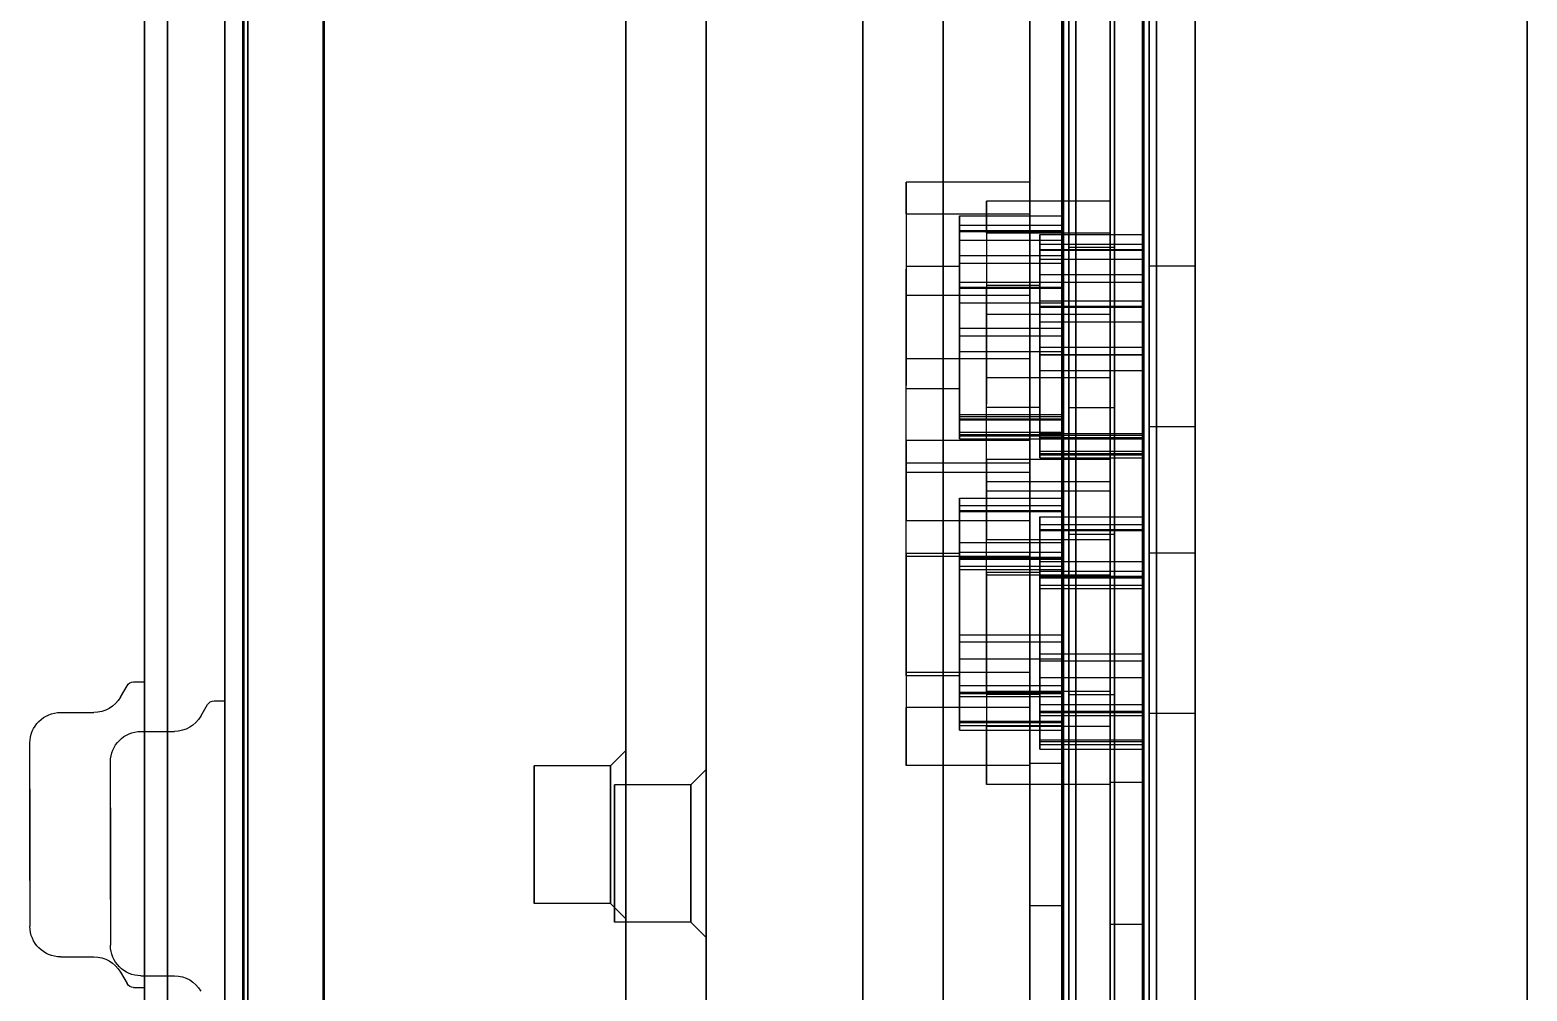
# Model space of a CAD drawing. Header units: millimetres. Extents: x -69706 to 52883, y -6882 to 68885.
# Drawn here: x 7132.7 to 7230.7, y 25112.4 to 25175.3 of the extents above; entities that cross this region are included whole.
import ezdxf

# ---------------------------------------------------------------- set-up
doc = ezdxf.new("R2010")
doc.units = ezdxf.units.MM
doc.layers.add('ac-SB', color=7, linetype='Continuous', lineweight=13)

# ---------------------------------------------------------------- blocks, each defined once
blk = doc.blocks.new('A$C15852BBE')
at = {"layer": 'ac-SB', "lineweight": -3}
for p, q in [((6002.31, 1939.098), (6002.31, 2229.098)), ((6002.31, 2229.098), (6002.31, 1939.098)), ((6007.577, 1937.859), (6007.577, 2227.859)), ((6007.577, 2227.859), (6007.577, 1937.859)), ((6027.31, 2224.098), (6027.31, 1985.103)), ((6033.81, 1985.103), (6033.81, 2224.098)), ((6032.31, 2223.348), (6032.31, 1944.848)), ((6032.31, 1944.848), (6032.31, 2223.348)), ((6032.577, 2222.859), (6032.577, 1983.864)), ((6039.077, 1983.864), (6039.077, 2222.859)), ((6037.577, 2222.109), (6037.577, 1943.609)), ((6037.577, 1943.609), (6037.577, 2222.109)), ((6032.31, 2220.237), (6032.31, 1966.198)), ((6037.577, 2218.998), (6037.577, 1964.959)), ((6027.31, 2211.032), (6027.31, 1957.163)), ((6027.31, 1957.163), (6027.31, 2211.032)), ((6033.81, 1957.163), (6033.81, 2211.032)), ((6033.81, 2211.032), (6033.81, 1957.163)), ((6032.577, 2209.794), (6032.577, 1955.924)), ((6032.577, 1955.924), (6032.577, 2209.794)), ((6039.077, 1955.924), (6039.077, 2209.794)), ((6039.077, 2209.794), (6039.077, 1955.924)), ((5970.31, 2201.598), (5970.31, 1972.349)), ((5973.31, 2201.598), (5973.31, 1972.349)), ((5973.66, 1972.349), (5973.66, 2201.598)), ((5975.86, 1972.349), (5975.86, 2201.598)), ((5986.79, 2201.098), (5986.79, 1967.098)), ((5986.79, 1967.098), (5986.79, 2201.098)), ((6032.31, 1947.959), (6032.31, 2201.997)), ((5975.577, 2200.359), (5975.577, 1971.11)), ((5978.577, 2200.359), (5978.577, 1971.11)), ((5978.927, 1971.11), (5978.927, 2200.359)), ((5981.127, 1971.11), (5981.127, 2200.359)), ((6037.577, 1946.72), (6037.577, 2200.759)), ((5992.057, 2199.859), (5992.057, 1965.859)), ((5992.057, 1965.859), (5992.057, 2199.859)), ((5970.31, 1966.598), (5970.31, 2195.847)), ((5973.31, 1966.598), (5973.31, 2195.847)), ((5973.66, 2195.847), (5973.66, 1966.598)), ((5975.86, 2195.847), (5975.86, 1966.598)), ((5975.577, 1965.359), (5975.577, 2194.608)), ((5978.577, 1965.359), (5978.577, 2194.608)), ((5978.927, 2194.608), (5978.927, 1965.359)), ((5981.127, 2194.608), (5981.127, 1965.359)), ((6027.31, 1944.098), (6027.31, 2183.093)), ((6033.81, 2183.093), (6033.81, 1944.098)), ((6032.577, 1942.859), (6032.577, 2181.854)), ((6039.077, 2181.854), (6039.077, 1942.859)), ((5970.31, 1992.002), (5970.31, 2181.096)), ((5948.577, 2179.559), (5948.577, 1990.892)), ((5975.577, 1990.763), (5975.577, 2179.857)), ((5973.31, 2178.845), (5973.31, 1993.988)), ((5975.86, 2178.723), (5975.86, 1994.104)), ((5972.842, 1994.794), (5972.842, 2177.998)), ((5973.66, 2178.098), (5973.66, 1994.699)), ((5973.76, 1994.794), (5973.76, 2177.998)), ((5978.577, 2177.606), (5978.577, 1992.749)), ((5948.577, 2176.759), (5948.577, 1988.959)), ((5948.577, 1988.959), (5948.577, 2176.759)), ((5978.109, 1993.555), (5978.109, 2176.759)), ((5978.927, 2176.859), (5978.927, 1993.46)), ((5979.027, 1993.555), (5979.027, 2176.759)), ((5981.127, 2177.484), (5981.127, 1992.865)), ((5970.31, 2176.194), (5970.31, 1987.099)), ((5948.577, 1986.159), (5948.577, 2174.826)), ((5975.577, 2174.955), (5975.577, 1985.86)), ((5973.31, 1989.351), (5973.31, 2174.207)), ((5975.86, 1989.473), (5975.86, 2174.092)), ((5972.842, 2173.402), (5972.842, 1990.198)), ((5973.66, 1990.098), (5973.66, 2173.497)), ((5973.76, 2173.402), (5973.76, 1990.198)), ((5978.577, 1988.112), (5978.577, 2172.968)), ((5981.127, 1988.234), (5981.127, 2172.853)), ((5978.109, 2172.163), (5978.109, 1988.959)), ((5978.927, 1988.859), (5978.927, 2172.258)), ((5979.027, 2172.163), (5979.027, 1988.959)), ((5986.79, 1994.104), (5986.79, 2167.111)), ((5992.057, 1992.865), (5992.057, 2165.872)), ((6027.31, 2017.411), (6027.31, 2150.785)), ((6027.31, 2150.785), (6027.31, 2017.411)), ((6027.385, 2150.603), (6027.385, 2017.593)), ((6027.385, 2017.593), (6027.385, 2150.603)), ((6032.577, 2016.172), (6032.577, 2149.546)), ((6032.577, 2149.546), (6032.577, 2016.172)), ((6032.652, 2149.364), (6032.652, 2016.354)), ((6032.652, 2016.354), (6032.652, 2149.364)), ((5970.31, 2092.512), (5970.31, 2111.761)), ((5970.31, 2092.512), (5970.31, 2111.761)), ((5975.577, 2091.274), (5975.577, 2110.522)), ((5975.577, 2091.274), (5975.577, 2110.522)), ((5986.79, 2105.893), (5986.79, 1989.473)), ((5992.057, 2104.654), (5992.057, 1988.234)), ((5970.31, 2095.275), (5970.31, 2075.683)), ((5970.31, 2095.275), (5970.31, 2075.683)), ((6002.31, 2091.457), (6002.31, 2095.925)), ((6002.31, 2095.925), (6002.31, 2091.457)), ((6027.31, 2091.457), (6027.31, 2095.925)), ((6027.31, 2095.925), (6027.31, 2091.457)), ((6007.577, 2090.218), (6007.577, 2094.686)), ((6007.577, 2094.686), (6007.577, 2090.218)), ((6032.577, 2090.218), (6032.577, 2094.686)), ((6032.577, 2094.686), (6032.577, 2090.218)), ((5975.577, 2094.036), (5975.577, 2074.444)), ((5975.577, 2094.036), (5975.577, 2074.444)), ((6033.81, 2094.098), (6033.81, 2079.098)), ((6033.81, 2094.098), (6033.81, 2079.098)), ((5970.31, 2072.921), (5970.31, 2092.512)), ((5970.31, 2072.921), (5970.31, 2092.512)), ((6039.077, 2092.859), (6039.077, 2077.859)), ((6039.077, 2092.859), (6039.077, 2077.859)), ((6039.789, 2092.859), (6039.077, 2092.859)), ((6039.789, 2092.859), (6039.077, 2092.859)), ((6040.655, 2091.859), (6040.222, 2092.609)), ((6040.655, 2091.859), (6040.222, 2092.609)), ((6002.31, 2076.739), (6002.31, 2091.457)), ((6002.31, 2091.457), (6002.31, 2076.739)), ((6027.31, 2076.739), (6027.31, 2091.457)), ((6027.31, 2091.457), (6027.31, 2076.739)), ((6039.31, 2092.098), (6037.12, 2092.098)), ((6039.31, 2092.098), (6037.12, 2092.098)), ((5975.577, 2071.682), (5975.577, 2091.274)), ((5975.577, 2071.682), (5975.577, 2091.274)), ((6044.577, 2090.859), (6042.387, 2090.859)), ((6044.577, 2090.859), (6042.387, 2090.859)), ((6002.31, 2089.598), (6002.31, 2078.598)), ((6002.31, 2078.598), (6002.31, 2089.598)), ((6002.31, 2089.598), (6002.31, 2078.598)), ((6002.31, 2078.598), (6002.31, 2089.598)), ((6003.31, 2088.598), (6002.31, 2089.598)), ((6003.31, 2088.598), (6002.31, 2089.598)), ((6003.31, 2088.598), (6002.31, 2089.598)), ((6003.31, 2088.598), (6002.31, 2089.598)), ((6007.577, 2075.5), (6007.577, 2090.218)), ((6007.577, 2090.218), (6007.577, 2075.5)), ((6032.577, 2075.5), (6032.577, 2090.218)), ((6032.577, 2090.218), (6032.577, 2075.5)), ((6041.31, 2081.098), (6041.31, 2090.098)), ((6041.31, 2081.098), (6041.31, 2090.098)), ((5973.66, 2082.661), (5973.66, 2088.748)), ((5973.66, 2088.748), (5975.86, 2088.748)), ((5975.86, 2082.661), (5975.86, 2088.748)), ((6003.31, 2079.598), (6003.31, 2088.598)), ((6003.31, 2088.598), (6003.31, 2079.598)), ((6003.31, 2079.598), (6003.31, 2088.598)), ((6003.31, 2088.598), (6003.31, 2079.598)), ((6003.31, 2088.598), (6008.31, 2088.598)), ((6003.31, 2088.598), (6008.31, 2088.598)), ((6003.31, 2088.598), (6008.31, 2088.598)), ((6003.31, 2088.598), (6008.31, 2088.598)), ((6008.31, 2088.598), (6008.31, 2079.598)), ((6008.31, 2079.598), (6008.31, 2088.598)), ((6008.31, 2088.598), (6008.31, 2079.598)), ((6008.31, 2079.598), (6008.31, 2088.598)), ((6033.81, 2074.098), (6033.81, 2089.098)), ((6033.81, 2074.098), (6033.81, 2089.098)), ((6046.577, 2079.859), (6046.577, 2088.859)), ((6046.577, 2079.859), (6046.577, 2088.859)), ((5978.927, 2081.422), (5978.927, 2087.509)), ((5978.927, 2087.509), (5981.127, 2087.509)), ((5981.127, 2081.422), (5981.127, 2087.509)), ((6007.577, 2088.359), (6007.577, 2077.359)), ((6007.577, 2077.359), (6007.577, 2088.359)), ((6007.577, 2088.359), (6007.577, 2077.359)), ((6007.577, 2077.359), (6007.577, 2088.359)), ((6008.577, 2087.359), (6007.577, 2088.359)), ((6008.577, 2087.359), (6007.577, 2088.359)), ((6008.577, 2087.359), (6007.577, 2088.359)), ((6008.577, 2087.359), (6007.577, 2088.359)), ((6039.077, 2072.859), (6039.077, 2087.859)), ((6039.077, 2072.859), (6039.077, 2087.859)), ((6008.577, 2078.359), (6008.577, 2087.359)), ((6008.577, 2087.359), (6008.577, 2078.359)), ((6008.577, 2078.359), (6008.577, 2087.359)), ((6008.577, 2087.359), (6008.577, 2078.359)), ((6008.577, 2087.359), (6013.577, 2087.359)), ((6008.577, 2087.359), (6013.577, 2087.359)), ((6008.577, 2087.359), (6013.577, 2087.359)), ((6008.577, 2087.359), (6013.577, 2087.359)), ((6013.577, 2087.359), (6013.577, 2078.359)), ((6013.577, 2078.359), (6013.577, 2087.359)), ((6013.577, 2087.359), (6013.577, 2078.359)), ((6013.577, 2078.359), (6013.577, 2087.359)), ((6041.31, 2087.098), (6041.31, 2078.098)), ((6041.31, 2087.098), (6041.31, 2078.098)), ((5973.66, 2085.535), (5973.66, 2079.448)), ((5975.86, 2085.535), (5975.86, 2079.448)), ((6046.577, 2085.859), (6046.577, 2076.859)), ((6046.577, 2085.859), (6046.577, 2076.859)), ((5978.927, 2084.296), (5978.927, 2078.209)), ((5981.127, 2084.296), (5981.127, 2078.209)), ((5975.86, 2079.566), (5983.96, 2079.566)), ((5975.86, 2079.566), (5975.86, 2073.456)), ((5975.86, 2075.778), (5975.86, 2079.566)), ((5983.96, 2079.566), (5983.96, 2075.778)), ((5983.96, 2073.456), (5983.96, 2079.566)), ((6003.31, 2079.598), (6002.31, 2078.598)), ((6003.31, 2079.598), (6002.31, 2078.598)), ((6003.31, 2079.598), (6002.31, 2078.598)), ((6003.31, 2079.598), (6002.31, 2078.598)), ((6003.31, 2079.598), (6008.31, 2079.598)), ((6003.31, 2079.598), (6008.31, 2079.598)), ((6003.31, 2079.598), (6008.31, 2079.598)), ((6003.31, 2079.598), (6008.31, 2079.598)), ((5973.66, 2079.448), (5975.86, 2079.448)), ((5978.927, 2078.209), (5981.127, 2078.209)), ((5981.127, 2078.327), (5989.227, 2078.327)), ((5981.127, 2078.327), (5981.127, 2072.217)), ((5981.127, 2074.539), (5981.127, 2078.327)), ((5989.227, 2078.327), (5989.227, 2074.539)), ((5989.227, 2072.217), (5989.227, 2078.327)), ((6008.577, 2078.359), (6007.577, 2077.359)), ((6008.577, 2078.359), (6007.577, 2077.359)), ((6008.577, 2078.359), (6007.577, 2077.359)), ((6008.577, 2078.359), (6007.577, 2077.359)), ((6008.577, 2078.359), (6013.577, 2078.359)), ((6008.577, 2078.359), (6013.577, 2078.359)), ((6008.577, 2078.359), (6013.577, 2078.359)), ((6008.577, 2078.359), (6013.577, 2078.359)), ((5973.66, 2077.277), (5980.46, 2077.277)), ((5973.66, 2077.277), (5973.66, 2076.957)), ((5973.66, 2077.254), (5973.66, 2072.58)), ((5973.66, 2076.66), (5973.66, 2076.992)), ((5980.46, 2076.957), (5973.66, 2076.957)), ((5973.66, 2076.771), (5980.46, 2076.771)), ((5973.66, 2075.061), (5973.66, 2076.771)), ((5973.66, 2076.771), (5973.66, 2076.662)), ((5980.46, 2076.66), (5973.66, 2076.66)), ((5980.46, 2077.254), (5980.46, 2072.58)), ((5980.46, 2076.992), (5980.46, 2077.254)), ((5980.46, 2076.66), (5980.46, 2076.992)), ((5980.46, 2076.771), (5980.46, 2076.662)), ((5980.46, 2075.061), (5980.46, 2076.771)), ((6002.31, 2072.271), (6002.31, 2076.739)), ((6002.31, 2076.739), (6002.31, 2072.271)), ((6027.31, 2072.271), (6027.31, 2076.739)), ((6027.31, 2076.739), (6027.31, 2072.271)), ((5970.31, 2075.683), (5970.31, 2056.435)), ((5970.31, 2056.435), (5970.31, 2075.683)), ((5975.86, 2075.778), (5983.96, 2075.778)), ((5975.86, 2065.88), (5975.86, 2075.778)), ((5978.927, 2076.038), (5985.727, 2076.038)), ((5978.927, 2076.038), (5978.927, 2075.718)), ((5978.927, 2076.015), (5978.927, 2071.341)), ((5978.927, 2075.421), (5978.927, 2075.753)), ((5985.727, 2075.718), (5978.927, 2075.718)), ((5983.96, 2065.88), (5983.96, 2075.778)), ((5985.727, 2076.015), (5985.727, 2071.341)), ((5985.727, 2075.753), (5985.727, 2076.015)), ((5985.727, 2075.421), (5985.727, 2075.753)), ((6039.31, 2076.098), (6037.12, 2076.098)), ((6039.31, 2076.098), (6037.12, 2076.098)), ((5970.31, 2074.915), (5970.31, 2068.042)), ((5973.31, 2074.915), (5970.31, 2074.915)), ((5973.31, 2074.915), (5973.31, 2068.042)), ((5980.46, 2075.061), (5973.66, 2075.061)), ((5973.66, 2074.764), (5973.66, 2075.061)), ((5973.66, 2074.875), (5980.46, 2074.875)), ((5973.66, 2074.875), (5973.66, 2074.365)), ((5973.66, 2074.875), (5973.66, 2074.766)), ((5980.46, 2074.764), (5973.66, 2074.764)), ((5978.927, 2075.532), (5985.727, 2075.532)), ((5978.927, 2073.822), (5978.927, 2075.532)), ((5978.927, 2075.532), (5978.927, 2075.424)), ((5985.727, 2075.421), (5978.927, 2075.421)), ((5980.46, 2074.764), (5980.46, 2075.061)), ((5980.46, 2074.365), (5980.46, 2074.875)), ((5980.46, 2074.875), (5980.46, 2074.766)), ((5985.727, 2075.532), (5985.727, 2075.424)), ((5985.727, 2073.822), (5985.727, 2075.532)), ((6007.577, 2071.032), (6007.577, 2075.5)), ((6007.577, 2075.5), (6007.577, 2071.032)), ((6032.577, 2071.032), (6032.577, 2075.5)), ((6032.577, 2075.5), (6032.577, 2071.032)), ((6035.388, 2075.098), (6034.955, 2074.348)), ((6035.388, 2075.098), (6034.955, 2074.348)), ((6044.577, 2074.859), (6042.387, 2074.859)), ((6044.577, 2074.859), (6042.387, 2074.859)), ((5973.66, 2074.365), (5980.46, 2074.365)), ((5973.66, 2066.756), (5973.66, 2074.365)), ((5975.577, 2074.444), (5975.577, 2055.196)), ((5975.577, 2055.196), (5975.577, 2074.444)), ((5985.727, 2073.822), (5978.927, 2073.822)), ((5978.927, 2073.525), (5978.927, 2073.822)), ((5980.46, 2066.756), (5980.46, 2074.365)), ((5981.127, 2074.539), (5989.227, 2074.539)), ((5981.127, 2064.641), (5981.127, 2074.539)), ((5985.727, 2073.525), (5985.727, 2073.822)), ((5989.227, 2064.641), (5989.227, 2074.539)), ((6034.522, 2074.098), (6033.81, 2074.098)), ((6034.522, 2074.098), (6033.81, 2074.098)), ((6040.655, 2073.859), (6040.222, 2073.109)), ((6040.655, 2073.859), (6040.222, 2073.109)), ((5970.31, 2040.379), (5970.31, 2072.921)), ((5970.31, 2072.921), (5970.31, 2040.379)), ((5975.577, 2073.676), (5975.577, 2066.803)), ((5978.577, 2073.676), (5975.577, 2073.676)), ((5983.96, 2073.456), (5975.86, 2073.456)), ((5975.86, 2073.456), (5975.86, 2063.558)), ((5978.577, 2073.676), (5978.577, 2066.803)), ((5978.927, 2073.636), (5985.727, 2073.636)), ((5978.927, 2073.636), (5978.927, 2073.126)), ((5978.927, 2073.636), (5978.927, 2073.527)), ((5985.727, 2073.525), (5978.927, 2073.525)), ((5978.927, 2073.126), (5985.727, 2073.126)), ((5978.927, 2065.517), (5978.927, 2073.126)), ((5980.46, 2065.864), (5980.46, 2073.668)), ((5983.96, 2073.668), (5980.46, 2073.668)), ((5980.46, 2073.472), (5980.46, 2065.668)), ((5983.96, 2073.668), (5983.96, 2065.864)), ((5983.96, 2065.668), (5983.96, 2073.472)), ((5983.96, 2073.456), (5983.96, 2063.558)), ((5985.727, 2073.126), (5985.727, 2073.636)), ((5985.727, 2073.636), (5985.727, 2073.527)), ((5985.727, 2065.517), (5985.727, 2073.126)), ((6039.789, 2072.859), (6039.077, 2072.859)), ((6039.789, 2072.859), (6039.077, 2072.859)), ((5980.46, 2072.58), (5973.66, 2072.58)), ((5973.66, 2072.58), (5973.66, 2071.495)), ((5980.46, 2072.58), (5980.46, 2071.495)), ((5989.227, 2072.217), (5981.127, 2072.217)), ((5981.127, 2072.217), (5981.127, 2062.319)), ((5985.727, 2064.625), (5985.727, 2072.429)), ((5989.227, 2072.429), (5985.727, 2072.429)), ((5985.727, 2072.233), (5985.727, 2064.429)), ((5989.227, 2072.429), (5989.227, 2064.625)), ((5989.227, 2064.429), (5989.227, 2072.233)), ((5989.227, 2072.217), (5989.227, 2062.319)), ((6002.31, 2069.353), (6002.31, 2072.271)), ((6002.31, 2072.271), (6002.31, 2069.353)), ((6027.31, 2069.353), (6027.31, 2072.271)), ((6027.31, 2072.271), (6027.31, 2069.353)), ((5970.31, 2064.415), (5970.31, 2071.287)), ((5973.31, 2064.415), (5973.31, 2071.287)), ((5973.66, 2071.495), (5980.46, 2071.495)), ((5973.66, 2071.495), (5973.66, 2071.01)), ((5980.46, 2071.01), (5973.66, 2071.01)), ((5973.66, 2071.01), (5973.66, 2066.54)), ((5975.577, 2039.14), (5975.577, 2071.682)), ((5975.577, 2071.682), (5975.577, 2039.14)), ((5985.727, 2071.341), (5978.927, 2071.341)), ((5978.927, 2071.341), (5978.927, 2070.256)), ((5980.46, 2071.495), (5980.46, 2071.01)), ((5980.46, 2071.01), (5980.46, 2066.54)), ((5985.727, 2071.341), (5985.727, 2070.256)), ((6007.577, 2068.114), (6007.577, 2071.032)), ((6007.577, 2071.032), (6007.577, 2068.114)), ((6032.577, 2068.114), (6032.577, 2071.032)), ((6032.577, 2071.032), (6032.577, 2068.114)), ((5975.577, 2063.176), (5975.577, 2070.048)), ((5978.577, 2063.176), (5978.577, 2070.048)), ((5978.927, 2070.256), (5985.727, 2070.256)), ((5978.927, 2070.256), (5978.927, 2069.771)), ((5985.727, 2069.771), (5978.927, 2069.771)), ((5978.927, 2069.771), (5978.927, 2065.302)), ((5985.727, 2070.256), (5985.727, 2069.771)), ((5985.727, 2069.771), (5985.727, 2065.302)), ((6002.31, 2057.634), (6002.31, 2069.353)), ((6002.31, 2069.353), (6002.31, 2057.634)), ((6027.31, 2057.634), (6027.31, 2069.353)), ((6027.31, 2069.353), (6027.31, 2057.634)), ((6007.577, 2056.395), (6007.577, 2068.114)), ((6007.577, 2068.114), (6007.577, 2056.395)), ((6032.577, 2056.395), (6032.577, 2068.114)), ((6032.577, 2068.114), (6032.577, 2056.395)), ((5973.66, 2066.756), (5980.46, 2066.756)), ((5973.66, 2065.933), (5973.66, 2066.756)), ((5973.66, 2066.54), (5980.46, 2066.54)), ((5973.66, 2066.54), (5973.66, 2066.055)), ((5980.46, 2066.055), (5973.66, 2066.055)), ((5973.66, 2066.055), (5973.66, 2064.97)), ((5973.66, 2065.994), (5973.66, 2065.933)), ((5980.46, 2065.994), (5973.66, 2065.994)), ((5973.66, 2065.634), (5973.66, 2065.992)), ((5980.46, 2065.933), (5973.66, 2065.933)), ((5975.86, 2065.88), (5983.96, 2065.88)), ((5975.86, 2059.77), (5975.86, 2065.88)), ((5980.46, 2065.933), (5980.46, 2066.756)), ((5980.46, 2066.54), (5980.46, 2066.055)), ((5980.46, 2066.055), (5980.46, 2064.97)), ((5980.46, 2065.994), (5980.46, 2065.933)), ((5980.46, 2065.634), (5980.46, 2065.992)), ((5983.96, 2065.88), (5983.96, 2059.77)), ((5973.66, 2065.634), (5980.46, 2065.634)), ((5973.66, 2062.875), (5973.66, 2065.634)), ((5980.46, 2064.97), (5973.66, 2064.97)), ((5973.66, 2064.97), (5973.66, 2062.058)), ((5978.927, 2065.517), (5985.727, 2065.517)), ((5978.927, 2064.694), (5978.927, 2065.517)), ((5978.927, 2065.302), (5985.727, 2065.302)), ((5978.927, 2065.302), (5978.927, 2064.816)), ((5983.96, 2065.668), (5980.46, 2065.668)), ((5980.46, 2062.875), (5980.46, 2065.634)), ((5980.46, 2064.97), (5980.46, 2062.058)), ((5985.727, 2064.694), (5985.727, 2065.517)), ((5985.727, 2065.302), (5985.727, 2064.816)), ((5973.31, 2064.415), (5970.31, 2064.415)), ((5985.727, 2064.816), (5978.927, 2064.816)), ((5978.927, 2064.816), (5978.927, 2063.732)), ((5978.927, 2064.755), (5978.927, 2064.694)), ((5985.727, 2064.755), (5978.927, 2064.755)), ((5978.927, 2064.395), (5978.927, 2064.753)), ((5985.727, 2064.694), (5978.927, 2064.694)), ((5978.927, 2064.395), (5985.727, 2064.395)), ((5978.927, 2061.636), (5978.927, 2064.395)), ((5981.127, 2064.641), (5989.227, 2064.641)), ((5981.127, 2058.531), (5981.127, 2064.641)), ((5985.727, 2064.816), (5985.727, 2063.732)), ((5985.727, 2064.755), (5985.727, 2064.694)), ((5985.727, 2064.395), (5985.727, 2064.753)), ((5989.227, 2064.429), (5985.727, 2064.429)), ((5985.727, 2061.636), (5985.727, 2064.395)), ((5989.227, 2064.641), (5989.227, 2058.531)), ((5973.66, 2062.935), (5973.66, 2062.875)), ((5980.46, 2062.935), (5973.66, 2062.935)), ((5973.66, 2062.575), (5973.66, 2062.933)), ((5978.577, 2063.176), (5975.577, 2063.176)), ((5975.86, 2063.558), (5983.96, 2063.558)), ((5975.86, 2063.558), (5975.86, 2059.77)), ((5985.727, 2063.732), (5978.927, 2063.732)), ((5978.927, 2063.732), (5978.927, 2060.82)), ((5980.46, 2062.935), (5980.46, 2062.875)), ((5980.46, 2062.575), (5980.46, 2062.933)), ((5983.96, 2059.77), (5983.96, 2063.558)), ((5985.727, 2063.732), (5985.727, 2060.82)), ((5980.46, 2062.875), (5973.66, 2062.875)), ((5973.66, 2062.575), (5980.46, 2062.575)), ((5973.66, 2062.058), (5973.66, 2062.575)), ((5980.46, 2062.058), (5973.66, 2062.058)), ((5980.46, 2062.058), (5980.46, 2062.575)), ((5981.127, 2062.319), (5989.227, 2062.319)), ((5981.127, 2062.319), (5981.127, 2058.531)), ((5989.227, 2058.531), (5989.227, 2062.319)), ((5978.927, 2061.696), (5978.927, 2061.636)), ((5985.727, 2061.696), (5978.927, 2061.696)), ((5978.927, 2061.336), (5978.927, 2061.694)), ((5985.727, 2061.636), (5978.927, 2061.636)), ((5978.927, 2061.336), (5985.727, 2061.336)), ((5978.927, 2060.82), (5978.927, 2061.336)), ((5985.727, 2061.696), (5985.727, 2061.636)), ((5985.727, 2061.336), (5985.727, 2061.694)), ((5985.727, 2060.82), (5985.727, 2061.336)), ((5975.86, 2060.378), (5975.86, 2058.301)), ((5975.86, 2052.955), (5975.86, 2060.378)), ((5975.86, 2060.378), (5983.96, 2060.378)), ((5985.727, 2060.82), (5978.927, 2060.82)), ((5983.96, 2058.301), (5983.96, 2060.378)), ((5983.96, 2060.378), (5983.96, 2052.955)), ((5975.86, 2059.77), (5983.96, 2059.77)), ((5981.127, 2059.139), (5981.127, 2057.062)), ((5981.127, 2051.716), (5981.127, 2059.139)), ((5981.127, 2059.139), (5989.227, 2059.139)), ((5989.227, 2057.062), (5989.227, 2059.139)), ((5989.227, 2059.139), (5989.227, 2051.716)), ((5973.66, 2052.475), (5973.66, 2058.181)), ((5973.66, 2058.181), (5973.66, 2058.006)), ((5980.46, 2058.181), (5973.66, 2058.181)), ((5973.66, 2058.006), (5973.66, 2057.754)), ((5973.66, 2058.006), (5980.46, 2058.006)), ((5975.86, 2048.802), (5975.86, 2058.301)), ((5975.86, 2058.301), (5983.96, 2058.301)), ((5980.46, 2052.475), (5980.46, 2058.181)), ((5980.46, 2058.181), (5980.46, 2058.006)), ((5980.46, 2058.006), (5980.46, 2057.754)), ((5981.127, 2058.531), (5989.227, 2058.531)), ((5983.96, 2058.301), (5983.96, 2048.802)), ((5973.66, 2057.766), (5973.66, 2057.904)), ((5973.66, 2057.904), (5973.66, 2056.966)), ((5980.46, 2057.904), (5973.66, 2057.904)), ((5980.46, 2057.754), (5973.66, 2057.754)), ((5980.46, 2057.766), (5980.46, 2057.904)), ((5980.46, 2057.904), (5980.46, 2056.966)), ((5981.127, 2047.563), (5981.127, 2057.062)), ((5981.127, 2057.062), (5989.227, 2057.062)), ((5989.227, 2057.062), (5989.227, 2047.563)), ((6002.31, 1967.792), (6002.31, 2057.634)), ((6002.31, 2057.634), (6002.31, 1967.792)), ((6027.31, 2057.634), (6027.31, 1967.792)), ((6027.31, 1967.792), (6027.31, 2057.634)), ((5970.31, 2056.435), (5970.31, 2038.315)), ((5970.31, 2038.315), (5970.31, 2056.435)), ((5970.31, 2056.129), (5970.31, 2049.256)), ((5973.31, 2056.129), (5970.31, 2056.129)), ((5973.31, 2056.129), (5973.31, 2049.256)), ((5973.66, 2056.966), (5973.66, 2056.714)), ((5973.66, 2056.966), (5980.46, 2056.966)), ((5973.66, 2056.727), (5973.66, 2056.864)), ((5973.66, 2056.864), (5973.66, 2056.585)), ((5980.46, 2056.864), (5973.66, 2056.864)), ((5980.46, 2056.714), (5973.66, 2056.714)), ((5973.66, 2049.282), (5973.66, 2056.585)), ((5980.46, 2056.585), (5973.66, 2056.585)), ((5978.927, 2051.236), (5978.927, 2056.943)), ((5978.927, 2056.943), (5978.927, 2056.767)), ((5985.727, 2056.943), (5978.927, 2056.943)), ((5978.927, 2056.767), (5978.927, 2056.515)), ((5978.927, 2056.767), (5985.727, 2056.767)), ((5978.927, 2056.527), (5978.927, 2056.665)), ((5978.927, 2056.665), (5978.927, 2055.727)), ((5985.727, 2056.665), (5978.927, 2056.665)), ((5985.727, 2056.515), (5978.927, 2056.515)), ((5980.46, 2056.966), (5980.46, 2056.714)), ((5980.46, 2056.727), (5980.46, 2056.864)), ((5980.46, 2056.864), (5980.46, 2056.585)), ((5980.46, 2056.585), (5980.46, 2049.282)), ((5985.727, 2051.236), (5985.727, 2056.943)), ((5985.727, 2056.943), (5985.727, 2056.767)), ((5985.727, 2056.767), (5985.727, 2056.515)), ((5985.727, 2056.527), (5985.727, 2056.665)), ((5985.727, 2056.665), (5985.727, 2055.727)), ((6007.577, 1966.553), (6007.577, 2056.395)), ((6007.577, 2056.395), (6007.577, 1966.553)), ((6032.577, 2056.395), (6032.577, 1966.553)), ((6032.577, 1966.553), (6032.577, 2056.395)), ((5975.577, 2055.196), (5975.577, 2037.076)), ((5975.577, 2037.076), (5975.577, 2055.196)), ((5978.927, 2055.727), (5978.927, 2055.475)), ((5978.927, 2055.727), (5985.727, 2055.727)), ((5978.927, 2055.488), (5978.927, 2055.626)), ((5978.927, 2055.626), (5978.927, 2055.346)), ((5985.727, 2055.626), (5978.927, 2055.626)), ((5985.727, 2055.475), (5978.927, 2055.475)), ((5978.927, 2048.043), (5978.927, 2055.346)), ((5985.727, 2055.346), (5978.927, 2055.346)), ((5985.727, 2055.727), (5985.727, 2055.475)), ((5985.727, 2055.488), (5985.727, 2055.626)), ((5985.727, 2055.626), (5985.727, 2055.346)), ((5985.727, 2055.346), (5985.727, 2048.043)), ((5975.577, 2054.89), (5975.577, 2048.017)), ((5978.577, 2054.89), (5975.577, 2054.89)), ((5978.577, 2054.89), (5978.577, 2048.017)), ((5980.46, 2047.074), (5980.46, 2054.879)), ((5983.96, 2054.879), (5980.46, 2054.879)), ((5980.46, 2054.683), (5980.46, 2046.879)), ((5983.96, 2054.879), (5983.96, 2047.074)), ((5983.96, 2046.879), (5983.96, 2054.683)), ((5985.727, 2045.835), (5985.727, 2053.64)), ((5989.227, 2053.64), (5985.727, 2053.64)), ((5985.727, 2053.444), (5985.727, 2045.64)), ((5989.227, 2053.64), (5989.227, 2045.835)), ((5989.227, 2045.64), (5989.227, 2053.444)), ((5970.31, 2045.629), (5970.31, 2052.501)), ((5973.31, 2045.629), (5973.31, 2052.501)), ((5973.66, 2052.475), (5973.66, 2051.434)), ((5980.46, 2052.475), (5973.66, 2052.475)), ((5975.86, 2052.955), (5975.86, 2043.456)), ((5975.86, 2052.955), (5983.96, 2052.955)), ((5980.46, 2051.434), (5980.46, 2052.475)), ((5983.96, 2043.456), (5983.96, 2052.955)), ((5973.66, 2050.968), (5973.66, 2051.436)), ((5980.46, 2051.436), (5973.66, 2051.436)), ((5980.46, 2051.434), (5973.66, 2051.434)), ((5975.577, 2044.39), (5975.577, 2051.262)), ((5978.577, 2044.39), (5978.577, 2051.262)), ((5978.927, 2051.236), (5978.927, 2050.195)), ((5985.727, 2051.236), (5978.927, 2051.236)), ((5980.46, 2050.968), (5980.46, 2051.436)), ((5981.127, 2051.716), (5981.127, 2042.217)), ((5981.127, 2051.716), (5989.227, 2051.716)), ((5985.727, 2050.195), (5985.727, 2051.236)), ((5989.227, 2042.217), (5989.227, 2051.716)), ((5973.66, 2050.968), (5980.46, 2050.968)), ((5973.66, 2050.968), (5973.66, 2046.679)), ((5978.927, 2049.729), (5978.927, 2050.197)), ((5985.727, 2050.197), (5978.927, 2050.197)), ((5985.727, 2050.195), (5978.927, 2050.195)), ((5980.46, 2046.679), (5980.46, 2050.968)), ((5985.727, 2049.729), (5985.727, 2050.197)), ((5973.66, 2049.282), (5973.66, 2048.283)), ((5980.46, 2049.282), (5973.66, 2049.282)), ((5978.927, 2049.729), (5985.727, 2049.729)), ((5978.927, 2049.729), (5978.927, 2045.44)), ((5980.46, 2049.282), (5980.46, 2048.283)), ((5985.727, 2045.44), (5985.727, 2049.729)), ((5973.66, 2048.283), (5973.66, 2048.317)), ((5980.46, 2048.317), (5973.66, 2048.317)), ((5973.66, 2048.305), (5973.66, 2047.919)), ((5973.66, 2048.283), (5980.46, 2048.283)), ((5975.86, 2048.802), (5975.86, 2041.379)), ((5975.86, 2048.802), (5983.96, 2048.802)), ((5980.46, 2048.283), (5980.46, 2048.317)), ((5980.46, 2048.305), (5980.46, 2047.919)), ((5983.96, 2041.379), (5983.96, 2048.802)), ((5973.66, 2047.919), (5973.66, 2044.567)), ((5980.46, 2047.919), (5973.66, 2047.919)), ((5978.927, 2048.043), (5978.927, 2047.044)), ((5985.727, 2048.043), (5978.927, 2048.043)), ((5980.46, 2047.919), (5980.46, 2044.567)), ((5981.127, 2047.563), (5981.127, 2040.14)), ((5981.127, 2047.563), (5989.227, 2047.563)), ((5985.727, 2048.043), (5985.727, 2047.044)), ((5989.227, 2040.14), (5989.227, 2047.563)), ((5973.66, 2046.213), (5973.66, 2046.68)), ((5980.46, 2046.68), (5973.66, 2046.68)), ((5980.46, 2046.679), (5973.66, 2046.679)), ((5978.927, 2047.044), (5978.927, 2047.078)), ((5985.727, 2047.078), (5978.927, 2047.078)), ((5978.927, 2047.066), (5978.927, 2046.68)), ((5978.927, 2047.044), (5985.727, 2047.044)), ((5978.927, 2046.68), (5978.927, 2043.328)), ((5985.727, 2046.68), (5978.927, 2046.68)), ((5983.96, 2046.879), (5980.46, 2046.879)), ((5980.46, 2046.213), (5980.46, 2046.68)), ((5985.727, 2047.044), (5985.727, 2047.078)), ((5985.727, 2047.066), (5985.727, 2046.68)), ((5985.727, 2046.68), (5985.727, 2043.328)), ((5973.31, 2045.629), (5970.31, 2045.629)), ((5973.66, 2046.213), (5980.46, 2046.213)), ((5973.66, 2046.213), (5973.66, 2045.172)), ((5978.927, 2044.974), (5978.927, 2045.442)), ((5985.727, 2045.442), (5978.927, 2045.442)), ((5985.727, 2045.44), (5978.927, 2045.44)), ((5980.46, 2045.172), (5980.46, 2046.213)), ((5989.227, 2045.64), (5985.727, 2045.64)), ((5985.727, 2044.974), (5985.727, 2045.442)), ((5973.66, 2043.576), (5973.66, 2045.172)), ((5980.46, 2045.172), (5973.66, 2045.172)), ((5973.66, 2044.567), (5973.66, 2044.602)), ((5980.46, 2044.602), (5973.66, 2044.602)), ((5973.66, 2044.589), (5973.66, 2044.203)), ((5973.66, 2044.567), (5980.46, 2044.567)), ((5978.577, 2044.39), (5975.577, 2044.39)), ((5978.927, 2044.974), (5985.727, 2044.974)), ((5978.927, 2044.974), (5978.927, 2043.933)), ((5980.46, 2043.576), (5980.46, 2045.172)), ((5980.46, 2044.567), (5980.46, 2044.602)), ((5980.46, 2044.589), (5980.46, 2044.203)), ((5985.727, 2043.933), (5985.727, 2044.974)), ((5973.66, 2044.203), (5973.66, 2043.576)), ((5980.46, 2044.203), (5973.66, 2044.203)), ((5980.46, 2043.576), (5973.66, 2043.576)), ((5975.86, 2041.379), (5975.86, 2043.456)), ((5983.96, 2043.456), (5975.86, 2043.456)), ((5978.927, 2042.337), (5978.927, 2043.933)), ((5985.727, 2043.933), (5978.927, 2043.933)), ((5978.927, 2043.328), (5978.927, 2043.363)), ((5985.727, 2043.363), (5978.927, 2043.363)), ((5978.927, 2043.351), (5978.927, 2042.964)), ((5978.927, 2043.328), (5985.727, 2043.328)), ((5980.46, 2044.203), (5980.46, 2043.576)), ((5983.96, 2043.456), (5983.96, 2041.379)), ((5985.727, 2042.337), (5985.727, 2043.933)), ((5985.727, 2043.328), (5985.727, 2043.363)), ((5985.727, 2043.351), (5985.727, 2042.964)), ((5978.927, 2042.964), (5978.927, 2042.337)), ((5985.727, 2042.964), (5978.927, 2042.964)), ((5985.727, 2042.337), (5978.927, 2042.337)), ((5985.727, 2042.964), (5985.727, 2042.337)), ((5975.86, 2041.379), (5983.96, 2041.379)), ((5981.127, 2040.14), (5981.127, 2042.217)), ((5989.227, 2042.217), (5981.127, 2042.217)), ((5989.227, 2042.217), (5989.227, 2040.14)), ((5970.31, 2023.87), (5970.31, 2040.379)), ((5970.31, 2040.379), (5970.31, 2023.87)), ((5981.127, 2040.14), (5989.227, 2040.14)), ((5975.577, 2022.631), (5975.577, 2039.14)), ((5975.577, 2039.14), (5975.577, 2022.631)), ((5970.31, 2038.315), (5970.31, 2022.064)), ((5970.31, 2022.064), (5970.31, 2038.315)), ((5975.577, 2037.076), (5975.577, 2020.825)), ((5975.577, 2020.825), (5975.577, 2037.076))]:
    blk.add_line(p, q, dxfattribs=at)
at = {"layer": 'ac-SB', "lineweight": -3, "extrusion": (0, 0, -1)}
for centre, major_axis, start_param, end_param in [((6037.12, 2094.098), (1.414, 1.414), 2.356194, 3.403392), ((6037.12, 2094.098), (1.414, 1.414), 2.356194, 3.403392), ((6039.789, 2092.359), (-0.354, 0.354), 0.785398, 1.832596), ((6039.789, 2092.359), (-0.354, 0.354), 0.785398, 1.832596), ((6039.31, 2090.098), (1.414, 1.414), -0.785398, 0.785398), ((6039.31, 2090.098), (1.414, 1.414), -0.785398, 0.785398), ((6042.387, 2092.859), (-1.414, 1.414), 3.926991, 4.974188), ((6042.387, 2092.859), (-1.414, 1.414), 3.926991, 4.974188), ((6044.577, 2088.859), (1.414, 1.414), -0.785398, 0.785398), ((6044.577, 2088.859), (1.414, 1.414), -0.785398, 0.785398), ((6039.31, 2078.098), (1.414, 1.414), 0.785398, 2.356194), ((6039.31, 2078.098), (1.414, 1.414), 0.785398, 2.356194), ((6044.577, 2076.859), (-1.414, 1.414), 2.356194, 3.926991), ((6044.577, 2076.859), (-1.414, 1.414), 2.356194, 3.926991), ((6037.12, 2074.098), (-1.414, 1.414), 6.021386, 7.068583), ((6037.12, 2074.098), (-1.414, 1.414), 6.021386, 7.068583), ((6042.387, 2072.859), (1.414, 1.414), 4.45059, 5.497787), ((6042.387, 2072.859), (1.414, 1.414), 4.45059, 5.497787), ((6034.522, 2074.598), (0.354, 0.354), 1.308997, 2.356194), ((6034.522, 2074.598), (0.354, 0.354), 1.308997, 2.356194), ((6039.789, 2073.359), (0.354, 0.354), 1.308997, 2.356194), ((6039.789, 2073.359), (0.354, 0.354), 1.308997, 2.356194)]:
    blk.add_ellipse(centre, major_axis=major_axis, ratio=1, start_param=start_param, end_param=end_param, dxfattribs=at)

msp = doc.modelspace()

# ---------------------------------------------------------------- block references
at = {"layer": 'ac-SB', "rotation": 180}
msp.add_blockref('A$C15852BBE', (13179.315, 27205.514), dxfattribs=at)

doc.saveas('drawing.dxf')
